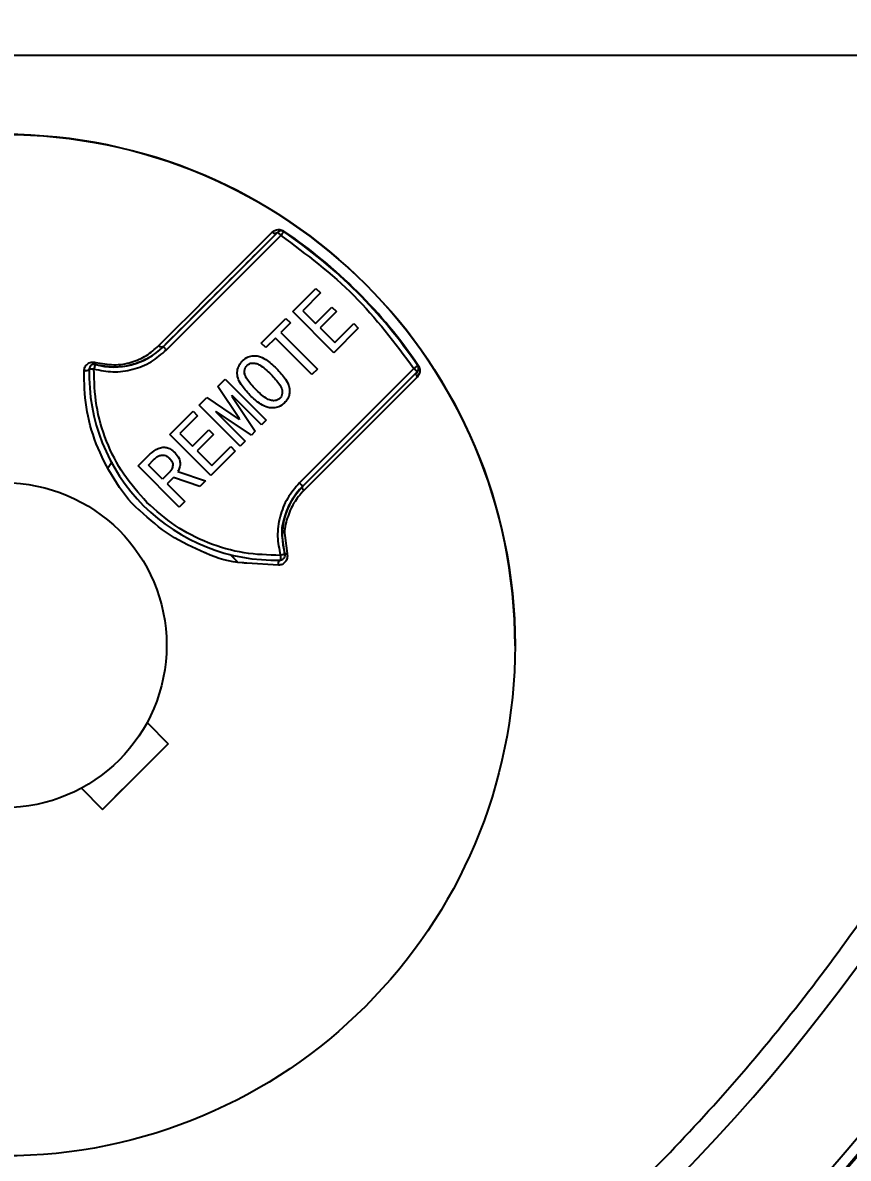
# Model space of a CAD drawing. Header units: millimetres. Extents: x 2028 to 4172, y 863 to 2379.
# Drawn here: x 2700.04 to 2735.58, y 2086.87 to 2135.79 of the extents above; entities that cross this region are included whole.
import ezdxf

# ---------------------------------------------------------------- set-up
doc = ezdxf.new("R2010")
doc.units = ezdxf.units.MM
doc.layers.add('AM_5', color=3, linetype='Continuous', lineweight=25)
doc.styles.add('SLDTEXTSTYLE1', font='txt.shx', dxfattribs={"width": 0.7, "bigfont": 'gbcbig.shx'})
doc.dimstyles.new('SLDDIMSTYLE12$0', dxfattribs={"dimtxt": 12, "dimasz": 10, "dimexe": 0, "dimexo": 0.0625, "dimgap": 0.875, "dimtad": 1, "dimdec": 1, "dimlfac": 1.8, "dimrnd": 1e-09, "dimzin": 12, "dimdsep": 46, "dimtxsty": 'SLDTEXTSTYLE1', "dimcen": 0.09, "dimdle": 8.16, "dimclrd": 3, "dimclre": 3, "dimadec": 0, "dimazin": 3, "dimtfac": 1, "dimtdec": 1, "dimtofl": 0, "dimtmove": 0, "dimatfit": 3, "dimfxl": 0, "dimfrac": 2, "dimtolj": 1, "dimlwd": 5, "dimlwe": 5, "dimarcsym": 0})

# ---------------------------------------------------------------- blocks, each defined once
blk = doc.blocks.new('*D51')
at = {"layer": 'AM_5', "color": 3, "lineweight": 5, "transparency": 16777216}
blk.add_line((2722.515, 2344.493), (2902.345, 2344.493), dxfattribs=at)
at = {"layer": 'AM_5', "color": 3, "linetype": 'Continuous', "lineweight": 5, "transparency": 16777216}
for p, q in [((2902.345, 2334.493), (2902.345, 2055.752)), ((2769.516, 2045.752), (2902.345, 2045.752))]:
    blk.add_line(p, q, dxfattribs=at)
at = {"layer": 'AM_5', "color": 3, "transparency": 16777216}
for points in [[(2900.678, 2334.493), (2904.011, 2334.493), (2902.345, 2344.493)], [(2900.678, 2055.752), (2904.011, 2055.752), (2902.345, 2045.752)]]:
    blk.add_solid(points, dxfattribs=at)
at = {"layer": 'Defpoints', "color": 0, "transparency": 16777216}
for p in [(2722.452, 2344.493), (2769.453, 2045.752), (2902.345, 2045.752)]:
    blk.add_point(p, dxfattribs=at)
at = {"layer": 'AM_5', "color": 0, "transparency": 16777216, "insert": (2895.47, 2195.122), "char_height": 12, "attachment_point": 5, "rotation": 90, "style": 'SLDTEXTSTYLE1'}
blk.add_mtext('\\A1;300', dxfattribs=at)

msp = doc.modelspace()

# ---------------------------------------------------------------- linework, layer by layer
at = {"color": 7, "linetype": 'Continuous', "lineweight": 25}
for p, q in [((2699.259, 2134.387), (2749.75, 2134.387)), ((2711.269, 2126.787), (2711.282, 2126.807)), ((2711.269, 2126.787), (2711.269, 2126.787)), ((2706.083, 2121.83), (2711.015, 2126.763)), ((2706.224, 2121.689), (2711.157, 2126.622)), ((2711.015, 2126.763), (2711.015, 2126.763)), ((2711.661, 2123.34), (2712.664, 2124.343)), ((2712.664, 2124.343), (2712.86, 2124.146)), ((2712.86, 2124.146), (2712.095, 2123.381)), ((2712.86, 2124.146), (2712.095, 2123.381)), ((2712.095, 2123.381), (2712.643, 2122.833)), ((2712.095, 2123.381), (2712.095, 2123.381)), ((2712.643, 2122.833), (2713.346, 2123.536)), ((2713.346, 2123.536), (2713.542, 2123.34)), ((2710.307, 2121.986), (2711.371, 2123.05)), ((2711.568, 2122.854), (2711.154, 2122.44)), ((2711.568, 2122.854), (2711.154, 2122.44)), ((2711.371, 2123.05), (2711.568, 2122.854)), ((2713.429, 2121.572), (2711.661, 2123.34)), ((2713.429, 2121.572), (2711.661, 2123.34)), ((2713.542, 2123.34), (2712.839, 2122.637)), ((2713.542, 2123.34), (2712.839, 2122.637)), ((2711.154, 2122.44), (2711.154, 2122.44)), ((2711.154, 2122.44), (2712.726, 2120.869)), ((2712.839, 2122.637), (2713.47, 2122.006)), ((2712.839, 2122.637), (2712.839, 2122.637)), ((2714.483, 2122.627), (2713.429, 2121.572)), ((2714.483, 2122.627), (2713.429, 2121.572)), ((2713.47, 2122.006), (2714.287, 2122.823)), ((2714.287, 2122.823), (2714.483, 2122.627)), ((2710.503, 2121.789), (2710.307, 2121.986)), ((2710.503, 2121.789), (2710.307, 2121.986)), ((2710.917, 2122.203), (2710.503, 2121.789)), ((2710.917, 2122.203), (2710.503, 2121.789)), ((2712.488, 2120.631), (2710.917, 2122.203)), ((2710.917, 2122.203), (2710.917, 2122.203)), ((2712.488, 2120.631), (2710.917, 2122.203)), ((2706.083, 2121.83), (2706.083, 2121.83)), ((2710.503, 2121.789), (2710.503, 2121.789)), ((2713.429, 2121.572), (2713.429, 2121.572)), ((2709.697, 2121.024), (2709.697, 2121.024)), ((2717.05, 2121.006), (2717.07, 2121.02)), ((2717.05, 2121.006), (2717.05, 2121.006)), ((2702.901, 2120.647), (2702.901, 2120.647)), ((2708.436, 2120.114), (2708.756, 2120.435)), ((2708.756, 2120.435), (2710.524, 2118.667)), ((2709.61, 2120.606), (2709.61, 2120.606)), ((2710.72, 2120.642), (2710.72, 2120.642)), ((2716.884, 2120.894), (2711.952, 2115.961)), ((2717.026, 2120.753), (2712.093, 2115.82)), ((2712.726, 2120.869), (2712.488, 2120.631)), ((2712.726, 2120.869), (2712.488, 2120.631)), ((2712.488, 2120.631), (2712.488, 2120.631)), ((2717.121, 2120.695), (2717.022, 2120.517)), ((2717.084, 2120.894), (2717.084, 2120.894)), ((2709.376, 2118.719), (2708.436, 2120.114)), ((2709.376, 2118.719), (2708.436, 2120.114)), ((2711.187, 2120.025), (2711.187, 2120.025)), ((2707.639, 2119.318), (2707.96, 2119.639)), ((2707.96, 2119.639), (2709.356, 2118.698)), ((2709.035, 2119.701), (2709.056, 2119.722)), ((2709.056, 2119.722), (2709.035, 2119.701)), ((2709.035, 2119.701), (2710.048, 2118.192)), ((2709.035, 2119.701), (2709.035, 2119.701)), ((2710.317, 2118.46), (2709.056, 2119.722)), ((2709.056, 2119.722), (2709.056, 2119.722)), ((2710.317, 2118.46), (2709.056, 2119.722)), ((2709.821, 2119.742), (2709.821, 2119.742)), ((2706.368, 2118.047), (2707.371, 2119.05)), ((2707.371, 2119.05), (2707.567, 2118.853)), ((2709.407, 2117.551), (2707.639, 2119.318)), ((2709.407, 2117.551), (2707.639, 2119.318)), ((2708.353, 2119.019), (2708.373, 2119.039)), ((2708.373, 2119.039), (2708.353, 2119.019)), ((2708.353, 2119.019), (2709.614, 2117.757)), ((2708.353, 2119.019), (2708.353, 2119.019)), ((2709.883, 2118.026), (2708.373, 2119.039)), ((2708.373, 2119.039), (2708.373, 2119.039)), ((2709.883, 2118.026), (2708.373, 2119.039)), ((2711.309, 2119.412), (2711.309, 2119.412)), ((2707.567, 2118.853), (2706.802, 2118.088)), ((2707.567, 2118.853), (2706.802, 2118.088)), ((2709.376, 2118.719), (2709.356, 2118.698)), ((2709.376, 2118.719), (2709.376, 2118.719)), ((2710.524, 2118.667), (2710.317, 2118.46)), ((2710.524, 2118.667), (2710.317, 2118.46)), ((2710.317, 2118.46), (2710.317, 2118.46)), ((2708.136, 2116.279), (2706.368, 2118.047)), ((2708.136, 2116.279), (2706.368, 2118.047)), ((2706.802, 2118.088), (2707.35, 2117.54)), ((2706.802, 2118.088), (2706.802, 2118.088)), ((2707.35, 2117.54), (2708.053, 2118.243)), ((2708.249, 2118.047), (2707.546, 2117.344)), ((2708.249, 2118.047), (2707.546, 2117.344)), ((2708.053, 2118.243), (2708.249, 2118.047)), ((2710.048, 2118.192), (2709.883, 2118.026)), ((2710.048, 2118.192), (2709.883, 2118.026)), ((2709.883, 2118.026), (2709.883, 2118.026)), ((2708.177, 2116.713), (2708.994, 2117.53)), ((2708.994, 2117.53), (2709.19, 2117.334)), ((2709.614, 2117.757), (2709.407, 2117.551)), ((2709.614, 2117.757), (2709.407, 2117.551)), ((2709.407, 2117.551), (2709.407, 2117.551)), ((2705.014, 2116.693), (2705.531, 2117.21)), ((2706.358, 2117.023), (2706.358, 2117.023)), ((2707.546, 2117.344), (2708.177, 2116.713)), ((2707.546, 2117.344), (2707.546, 2117.344)), ((2709.19, 2117.334), (2708.136, 2116.279)), ((2709.19, 2117.334), (2708.136, 2116.279)), ((2703.72, 2116.632), (2703.887, 2116.881)), ((2706.781, 2114.925), (2705.014, 2116.693)), ((2706.781, 2114.925), (2705.014, 2116.693)), ((2705.448, 2116.734), (2705.675, 2116.961)), ((2705.448, 2116.734), (2705.675, 2116.961)), ((2706.058, 2116.124), (2705.448, 2116.734)), ((2705.448, 2116.734), (2705.448, 2116.734)), ((2705.675, 2116.961), (2705.675, 2116.961)), ((2706.5, 2116.74), (2706.5, 2116.74)), ((2706.347, 2116.414), (2706.058, 2116.124)), ((2706.523, 2116.196), (2706.254, 2115.928)), ((2706.523, 2116.196), (2706.254, 2115.928)), ((2707.66, 2115.804), (2706.523, 2116.196)), ((2706.523, 2116.196), (2706.523, 2116.196)), ((2707.66, 2115.804), (2706.523, 2116.196)), ((2706.719, 2116.455), (2707.908, 2116.052)), ((2707.908, 2116.052), (2707.66, 2115.804)), ((2707.908, 2116.052), (2707.66, 2115.804)), ((2708.136, 2116.279), (2708.136, 2116.279)), ((2706.254, 2115.928), (2707.019, 2115.163)), ((2706.254, 2115.928), (2706.254, 2115.928)), ((2707.66, 2115.804), (2707.66, 2115.804)), ((2707.019, 2115.163), (2706.781, 2114.925)), ((2707.019, 2115.163), (2706.781, 2114.925)), ((2706.781, 2114.925), (2706.781, 2114.925)), ((2711.324, 2112.895), (2711.215, 2113.702)), ((2711.317, 2113.691), (2711.417, 2112.917)), ((2708.957, 2112.896), (2709.277, 2112.575)), ((2708.98, 2112.873), (2709.277, 2112.575)), ((2711.131, 2112.842), (2711.137, 2112.642)), ((2711.331, 2112.842), (2711.331, 2112.842)), ((2711.047, 2112.414), (2709.681, 2112.505)), ((2721.234, 2108.948), (2721.234, 2108.948)), ((2705.392, 2105.642), (2706.305, 2104.729)), ((2705.392, 2105.642), (2705.392, 2105.642)), ((2703.477, 2101.9), (2706.305, 2104.729)), ((2703.477, 2101.9), (2702.563, 2102.814)), ((2702.563, 2102.814), (2702.563, 2102.814)), ((2702.563, 2102.814), (2703.477, 2101.9)), ((2703.477, 2101.9), (2703.477, 2101.9))]:
    msp.add_line(p, q, dxfattribs=at)
at = {"color": 7, "linetype": 'Continuous', "lineweight": 25, "flags": 128}
for points in [[(2711.269, 2126.787), (2711.267, 2126.784), (2711.26, 2126.775), (2711.25, 2126.759), (2711.236, 2126.739), (2711.219, 2126.714), (2711.2, 2126.685), (2711.179, 2126.654), (2711.157, 2126.622)], [(2705.887, 2121.867), (2706.616, 2122.595), (2707.315, 2123.294), (2707.982, 2123.961), (2708.616, 2124.595), (2709.214, 2125.193), (2709.775, 2125.755), (2710.297, 2126.277), (2710.78, 2126.759)], [(2711.015, 2126.763), (2711.018, 2126.76), (2711.026, 2126.752), (2711.039, 2126.739), (2711.057, 2126.722), (2711.078, 2126.7), (2711.103, 2126.676), (2711.129, 2126.649), (2711.157, 2126.622)], [(2706.083, 2121.83), (2706.067, 2121.818), (2706.047, 2121.811), (2706.024, 2121.809), (2705.998, 2121.811), (2705.971, 2121.819), (2705.943, 2121.83), (2705.914, 2121.847), (2705.887, 2121.867)], [(2706.083, 2121.83), (2706.086, 2121.828), (2706.094, 2121.82), (2706.107, 2121.807), (2706.124, 2121.789), (2706.146, 2121.768), (2706.17, 2121.743), (2706.197, 2121.717), (2706.224, 2121.689)], [(2703.158, 2121.061), (2703.157, 2121.058), (2703.154, 2121.047), (2703.149, 2121.029), (2703.143, 2121.005), (2703.134, 2120.976), (2703.125, 2120.942), (2703.115, 2120.906), (2703.105, 2120.869)], [(2717.05, 2121.006), (2717.047, 2121.004), (2717.038, 2120.997), (2717.022, 2120.987), (2717.002, 2120.973), (2716.976, 2120.956), (2716.948, 2120.937), (2716.917, 2120.916), (2716.884, 2120.894)], [(2702.905, 2120.874), (2702.9, 2120.854), (2702.886, 2120.835), (2702.864, 2120.817), (2702.835, 2120.803), (2702.8, 2120.792), (2702.761, 2120.785), (2702.719, 2120.782), (2702.677, 2120.784)], [(2702.905, 2120.874), (2702.909, 2120.874), (2702.92, 2120.874), (2702.938, 2120.873), (2702.963, 2120.873), (2702.994, 2120.872), (2703.028, 2120.871), (2703.066, 2120.87), (2703.105, 2120.869)], [(2717.022, 2120.517), (2716.54, 2120.035), (2716.017, 2119.512), (2715.456, 2118.951), (2714.858, 2118.353), (2714.224, 2117.719), (2713.557, 2117.052), (2712.858, 2116.353), (2712.129, 2115.624)], [(2717.026, 2120.753), (2717.023, 2120.755), (2717.015, 2120.763), (2717.002, 2120.776), (2716.984, 2120.794), (2716.963, 2120.815), (2716.939, 2120.84), (2716.912, 2120.866), (2716.884, 2120.894)], [(2712.093, 2115.82), (2712.091, 2115.823), (2712.082, 2115.831), (2712.069, 2115.844), (2712.052, 2115.861), (2712.03, 2115.883), (2712.006, 2115.907), (2711.979, 2115.934), (2711.952, 2115.961)], [(2712.093, 2115.82), (2712.081, 2115.804), (2712.074, 2115.784), (2712.072, 2115.761), (2712.074, 2115.735), (2712.081, 2115.708), (2712.093, 2115.68), (2712.109, 2115.652), (2712.129, 2115.624)], [(2711.047, 2112.414), (2711.045, 2112.456), (2711.048, 2112.498), (2711.055, 2112.537), (2711.066, 2112.572), (2711.08, 2112.601), (2711.097, 2112.623), (2711.117, 2112.637), (2711.137, 2112.642)], [(2711.324, 2112.895), (2711.32, 2112.894), (2711.309, 2112.891), (2711.292, 2112.886), (2711.268, 2112.88), (2711.238, 2112.872), (2711.205, 2112.862), (2711.169, 2112.852), (2711.131, 2112.842)], [(2706.305, 2104.729), (2705.952, 2104.376), (2705.599, 2104.022), (2705.245, 2103.668), (2704.891, 2103.314), (2704.537, 2102.96), (2704.183, 2102.607), (2703.83, 2102.253), (2703.477, 2101.9)]]:
    msp.add_lwpolyline(points, dxfattribs=at)
at = {"color": 7, "linetype": 'Continuous', "lineweight": 25}
for radius in [22, 7]:
    msp.add_circle((2699.234, 2108.971), radius, dxfattribs=at)
for centre, radius, start, end in [((2666.234, 2146.177), 91.48, 295.79271, 180), ((2666.234, 2146.177), 91.441, 295.84596, 351.20762), ((2666.234, 2146.177), 90.976, 296.50811, 351.20762), ((2666.234, 2146.177), 86.42, 299.88973, 350.7957), ((2699.234, 2108.971), 22, 359.9388, 179.9388), ((2711.157, 2126.622), 0.2, 55.961, 135), ((2699.234, 2108.971), 21.5, 34.039, 55.961), ((2699.234, 2108.971), 21.5, 34.039, 55.961), ((2699.234, 2108.971), 21.524, 34.039, 55.961), ((2710.895, 2126.899), 0.182, 230.4637, 311.3773), ((2703.962, 2123.952), 3, 254.469, 315), ((2703.105, 2120.869), 0.2, 135, 178.3094), ((2703.105, 2120.869), 0.2, 74.469, 135), ((2703.839, 2120.955), 0.689, 163.1243, 171.0899), ((2716.884, 2120.894), 0.2, 315, 34.039), ((2710.901, 2120.638), 8, 178.3094, 271.6906), ((2717.163, 2120.633), 0.182, 139.9143, 219.478), ((2714.215, 2113.699), 3, 135, 195.531), ((2711.131, 2112.842), 0.2, 271.6906, 315), ((2711.131, 2112.842), 0.2, 315, 15.531), ((2711.217, 2113.576), 0.689, 278.9117, 286.8754)]:
    msp.add_arc(centre, radius, start, end, dxfattribs=at)
for points in [[(2759.975, 2146.177), (2759.888, 2143.11), (2759.714, 2136.974), (2758.311, 2127.86), (2756.086, 2118.922), (2752.978, 2110.247), (2749.039, 2101.917), (2744.302, 2094.014), (2738.813, 2086.613), (2732.626, 2079.786), (2725.798, 2073.598), (2718.398, 2068.11), (2710.494, 2063.372), (2702.165, 2059.434), (2693.49, 2056.326), (2684.552, 2054.101), (2675.437, 2052.698), (2669.302, 2052.524), (2666.234, 2052.437)], [(2763.908, 2135.388), (2763.384, 2131.736), (2762.336, 2124.433), (2759.216, 2113.79), (2755.008, 2103.547), (2749.653, 2093.846), (2743.248, 2084.807), (2735.867, 2076.545), (2727.605, 2069.163), (2718.566, 2062.759), (2708.865, 2057.403), (2698.622, 2053.196), (2687.979, 2050.076), (2680.676, 2049.028), (2677.024, 2048.504)], [(2763.705, 2128.845), (2763.019, 2125.551), (2761.646, 2118.963), (2758.326, 2109.41), (2754.122, 2100.227), (2748.986, 2091.524), (2742.997, 2083.387), (2736.209, 2075.903), (2728.696, 2069.147), (2720.534, 2063.193), (2711.809, 2058.094), (2702.607, 2053.93), (2693.041, 2050.65), (2686.447, 2049.305), (2683.15, 2048.633)], [(2711.015, 2126.763), (2710.336, 2126.083), (2708.976, 2124.724), (2707.047, 2122.795), (2706.083, 2121.83)], [(2711.157, 2126.622), (2712.249, 2125.804), (2714.433, 2124.17), (2716.067, 2121.986), (2716.884, 2120.894)]]:
    msp.add_open_spline(points, degree=3, dxfattribs=at)
for points, knots in [([(2708.518, 2072.105), (2710.697, 2073.379), (2715.682, 2076.293), (2722.746, 2081.947), (2729.711, 2088.779), (2735.83, 2096.389), (2741.053, 2104.637), (2745.28, 2113.432), (2748.558, 2122.64), (2749.833, 2129.015), (2750.47, 2132.202)], [0, 0, 0, 0, 0.099849, 0.228442, 0.357035, 0.485628, 0.614221, 0.742814, 0.871407, 1, 1, 1, 1]), ([(2710.78, 2126.759), (2710.836, 2126.802), (2710.92, 2126.867), (2711.082, 2126.881), (2711.182, 2126.859), (2711.242, 2126.833), (2711.269, 2126.816), (2711.282, 2126.807)], [0, 0, 0, 0, 0.4973637, 0.7473602, 0.8823614, 0.9420119, 1, 1, 1, 1]), ([(2711.269, 2126.787), (2711.265, 2126.79), (2711.258, 2126.795), (2711.241, 2126.803), (2711.206, 2126.817), (2711.152, 2126.825), (2711.078, 2126.813), (2711.04, 2126.783), (2711.015, 2126.763)], [0, 0, 0, 0, 0.019949, 0.041211, 0.090998, 0.233378, 0.500651, 1, 1, 1, 1]), ([(2703.105, 2120.869), (2703.377, 2120.814), (2703.931, 2120.704), (2704.784, 2120.824), (2705.585, 2121.139), (2706.014, 2121.508), (2706.224, 2121.689)], [0, 0, 0, 0, 0.245589, 0.5, 0.754411, 1, 1, 1, 1]), ([(2706.083, 2121.83), (2705.889, 2121.662), (2705.522, 2121.344), (2704.795, 2121.038), (2703.991, 2120.901), (2703.431, 2121.009), (2703.158, 2121.061)], [0, 0, 0, 0, 0.265019, 0.500067, 0.757342, 1, 1, 1, 1]), ([(2703.18, 2121.154), (2703.442, 2121.105), (2703.967, 2121.006), (2704.726, 2121.141), (2705.387, 2121.428), (2705.721, 2121.721), (2705.887, 2121.867)], [0, 0, 0, 0, 0.2498124, 0.4998445, 0.7502398, 1, 1, 1, 1]), ([(2709.5, 2121.221), (2709.579, 2121.287), (2709.717, 2121.402), (2709.97, 2121.453), (2710.234, 2121.424), (2710.589, 2121.246), (2710.819, 2121.03), (2710.968, 2120.89)], [0, 0, 0, 0, 0.178954, 0.311474, 0.443543, 0.640747, 1, 1, 1, 1]), ([(2702.677, 2120.784), (2702.685, 2120.84), (2702.702, 2120.953), (2702.798, 2121.068), (2702.898, 2121.132), (2702.987, 2121.163), (2703.083, 2121.174), (2703.148, 2121.161), (2703.18, 2121.154)], [0, 0, 0, 0, 0.2496018, 0.4982962, 0.6255893, 0.7486287, 0.8757219, 1, 1, 1, 1]), ([(2703.158, 2121.061), (2703.143, 2121.064), (2703.109, 2121.071), (2703.059, 2121.065), (2703.01, 2121.047), (2702.958, 2121.01), (2702.923, 2120.96), (2702.907, 2120.91), (2702.905, 2120.884), (2702.905, 2120.874)], [0, 0, 0, 0, 0.098526, 0.211663, 0.344444, 0.500006, 0.749377, 0.913544, 1, 1, 1, 1]), ([(2709.821, 2119.742), (2709.683, 2119.889), (2709.476, 2120.111), (2709.298, 2120.459), (2709.26, 2120.73), (2709.313, 2120.974), (2709.415, 2121.131), (2709.484, 2121.204), (2709.5, 2121.221)], [0, 0, 0, 0, 0.352615, 0.529946, 0.676874, 0.824141, 0.958426, 1, 1, 1, 1]), ([(2709.613, 2120.607), (2709.61, 2120.614), (2709.584, 2120.669), (2709.587, 2120.779), (2709.612, 2120.92), (2709.668, 2120.989), (2709.697, 2121.024)], [0, 0, 0, 0, 0.048502, 0.412822, 0.703624, 1, 1, 1, 1]), ([(2710.069, 2119.99), (2709.928, 2120.135), (2709.742, 2120.325), (2709.596, 2120.615), (2709.584, 2120.778), (2709.613, 2120.921), (2709.669, 2120.989), (2709.697, 2121.024)], [0, 0, 0, 0, 0.494324, 0.651411, 0.784883, 0.89142, 1, 1, 1, 1]), ([(2709.697, 2121.024), (2709.728, 2121.05), (2709.791, 2121.102), (2709.927, 2121.134), (2710.079, 2121.123), (2710.277, 2121.031), (2710.489, 2120.865), (2710.643, 2120.717), (2710.72, 2120.642)], [0, 0, 0, 0, 0.099275, 0.199109, 0.336855, 0.470696, 0.732552, 1, 1, 1, 1]), ([(2709.697, 2121.024), (2709.728, 2121.05), (2709.791, 2121.102), (2709.927, 2121.134), (2710.079, 2121.123), (2710.277, 2121.031), (2710.489, 2120.865), (2710.643, 2120.717), (2710.72, 2120.642)], [0, 0, 0, 0, 0.099275, 0.199109, 0.336855, 0.470696, 0.732552, 1, 1, 1, 1]), ([(2717.076, 2120.837), (2717.081, 2120.858), (2717.088, 2120.89), (2717.08, 2120.945), (2717.066, 2120.979), (2717.057, 2120.995), (2717.052, 2121.002), (2717.05, 2121.006)], [0, 0, 0, 0, 0.5462975, 0.82224, 0.9192874, 0.9608929, 1, 1, 1, 1]), ([(2717.07, 2121.02), (2717.079, 2121.006), (2717.096, 2120.979), (2717.122, 2120.919), (2717.142, 2120.821), (2717.144, 2120.735), (2717.123, 2120.7), (2717.121, 2120.695)], [0, 0, 0, 0, 0.107574, 0.218232, 0.46854, 0.933582, 1, 1, 1, 1]), ([(2705.078, 2114.774), (2705.071, 2114.78), (2704.614, 2115.147), (2703.931, 2116.133), (2703.146, 2117.635), (2702.715, 2119.24), (2702.689, 2120.269), (2702.677, 2120.784)], [0, 0, 0, 0, 0.003657, 0.252454, 0.50145, 0.750307, 1, 1, 1, 1]), ([(2705.386, 2115.123), (2705.037, 2115.515), (2704.331, 2116.308), (2703.607, 2117.742), (2703.15, 2119.282), (2703.12, 2120.344), (2703.105, 2120.869)], [0, 0, 0, 0, 0.247388, 0.5, 0.752612, 1, 1, 1, 1]), ([(2710.72, 2120.642), (2710.862, 2120.498), (2711.061, 2120.296), (2711.21, 2119.992), (2711.217, 2119.821), (2711.187, 2119.698), (2711.138, 2119.638), (2711.113, 2119.608)], [0, 0, 0, 0, 0.49285, 0.695676, 0.810798, 0.906138, 1, 1, 1, 1]), ([(2710.968, 2120.89), (2711.106, 2120.743), (2711.316, 2120.519), (2711.5, 2120.168), (2711.541, 2119.903), (2711.498, 2119.671), (2711.405, 2119.514), (2711.332, 2119.436), (2711.309, 2119.412)], [0, 0, 0, 0, 0.351902, 0.53557, 0.686137, 0.813603, 0.940969, 1, 1, 1, 1]), ([(2711.113, 2119.608), (2711.08, 2119.581), (2711.014, 2119.527), (2710.869, 2119.498), (2710.693, 2119.512), (2710.4, 2119.669), (2710.209, 2119.855), (2710.069, 2119.99)], [0, 0, 0, 0, 0.1020996, 0.2048593, 0.350506, 0.5258023, 1, 1, 1, 1]), ([(2711.309, 2119.412), (2711.23, 2119.346), (2711.091, 2119.23), (2710.834, 2119.179), (2710.565, 2119.207), (2710.203, 2119.384), (2709.97, 2119.602), (2709.821, 2119.742)], [0, 0, 0, 0, 0.176786, 0.310691, 0.443909, 0.644004, 1, 1, 1, 1]), ([(2711.309, 2119.412), (2711.23, 2119.346), (2711.091, 2119.23), (2710.834, 2119.179), (2710.565, 2119.207), (2710.203, 2119.384), (2709.97, 2119.602), (2709.821, 2119.742)], [0, 0, 0, 0, 0.176786, 0.310691, 0.443909, 0.644004, 1, 1, 1, 1]), ([(2705.531, 2117.21), (2705.638, 2117.301), (2705.797, 2117.436), (2706.056, 2117.505), (2706.239, 2117.493), (2706.426, 2117.414), (2706.532, 2117.318), (2706.595, 2117.261)], [0, 0, 0, 0, 0.342652, 0.508032, 0.649213, 0.789985, 1, 1, 1, 1]), ([(2705.675, 2116.961), (2705.737, 2117.018), (2705.831, 2117.104), (2705.992, 2117.166), (2706.12, 2117.164), (2706.249, 2117.119), (2706.318, 2117.058), (2706.358, 2117.023)], [0, 0, 0, 0, 0.319031, 0.483523, 0.649442, 0.800474, 1, 1, 1, 1]), ([(2705.675, 2116.961), (2705.737, 2117.018), (2705.831, 2117.104), (2705.992, 2117.166), (2706.12, 2117.164), (2706.249, 2117.119), (2706.318, 2117.058), (2706.358, 2117.023)], [0, 0, 0, 0, 0.319031, 0.483523, 0.649442, 0.800474, 1, 1, 1, 1]), ([(2706.358, 2117.023), (2706.398, 2116.979), (2706.461, 2116.908), (2706.504, 2116.783), (2706.496, 2116.657), (2706.446, 2116.526), (2706.378, 2116.449), (2706.347, 2116.414)], [0, 0, 0, 0, 0.257374, 0.407338, 0.558095, 0.796648, 1, 1, 1, 1]), ([(2706.595, 2117.261), (2706.664, 2117.184), (2706.776, 2117.056), (2706.822, 2116.824), (2706.806, 2116.627), (2706.748, 2116.512), (2706.719, 2116.455)], [0, 0, 0, 0, 0.343735, 0.565127, 0.784778, 1, 1, 1, 1]), ([(2711.952, 2115.961), (2711.771, 2115.751), (2711.402, 2115.322), (2711.087, 2114.521), (2710.967, 2113.669), (2711.077, 2113.114), (2711.131, 2112.842)], [0, 0, 0, 0, 0.245589, 0.5, 0.754411, 1, 1, 1, 1]), ([(2711.215, 2113.702), (2711.215, 2113.704), (2711.176, 2113.994), (2711.315, 2114.531), (2711.603, 2115.26), (2711.923, 2115.626), (2712.093, 2115.82)], [0, 0, 0, 0, 0.002694, 0.341482, 0.651018, 1, 1, 1, 1]), ([(2712.129, 2115.624), (2711.982, 2115.458), (2711.688, 2115.124), (2711.419, 2114.462), (2711.282, 2113.958), (2711.317, 2113.694), (2711.317, 2113.691)], [0, 0, 0, 0, 0.331802, 0.664447, 0.99661, 1, 1, 1, 1]), ([(2711.131, 2112.842), (2710.606, 2112.857), (2709.545, 2112.887), (2708.005, 2113.344), (2706.571, 2114.068), (2705.778, 2114.774), (2705.386, 2115.123)], [0, 0, 0, 0, 0.247388, 0.5, 0.752612, 1, 1, 1, 1]), ([(2707.884, 2112.958), (2707.377, 2113.181), (2706.361, 2113.628), (2705.506, 2114.392), (2705.078, 2114.774)], [0, 0, 0, 0, 0.499082, 1, 1, 1, 1]), ([(2709.681, 2112.505), (2709.618, 2112.508), (2709.041, 2112.543), (2708.411, 2112.691), (2707.896, 2112.952), (2707.884, 2112.958)], [0, 0, 0, 0, 0.106195, 0.979949, 1, 1, 1, 1]), ([(2711.417, 2112.917), (2711.424, 2112.885), (2711.437, 2112.82), (2711.426, 2112.725), (2711.396, 2112.636), (2711.331, 2112.535), (2711.216, 2112.44), (2711.103, 2112.423), (2711.047, 2112.414)], [0, 0, 0, 0, 0.123692, 0.250213, 0.373441, 0.501044, 0.749966, 1, 1, 1, 1])]:
    msp.add_open_spline(points, degree=3, knots=knots, dxfattribs=at)

# ---------------------------------------------------------------- dimensions: what is measured, and where the dimension line sits
at = {"layer": 'AM_5'}
dim = msp.add_linear_dim(base=(2902.345, 2045.752), p1=(2722.452, 2344.493), p2=(2769.453, 2045.752), angle=90, text='300', dimstyle='SLDDIMSTYLE12$0', override={"dimlfac": 1, "dimpost": ''}, dxfattribs=at)
dim.commit()
dim.dimension.update_dxf_attribs({"geometry": '*D51', "text_midpoint": (2895.47, 2195.122)})

doc.saveas('drawing.dxf')
